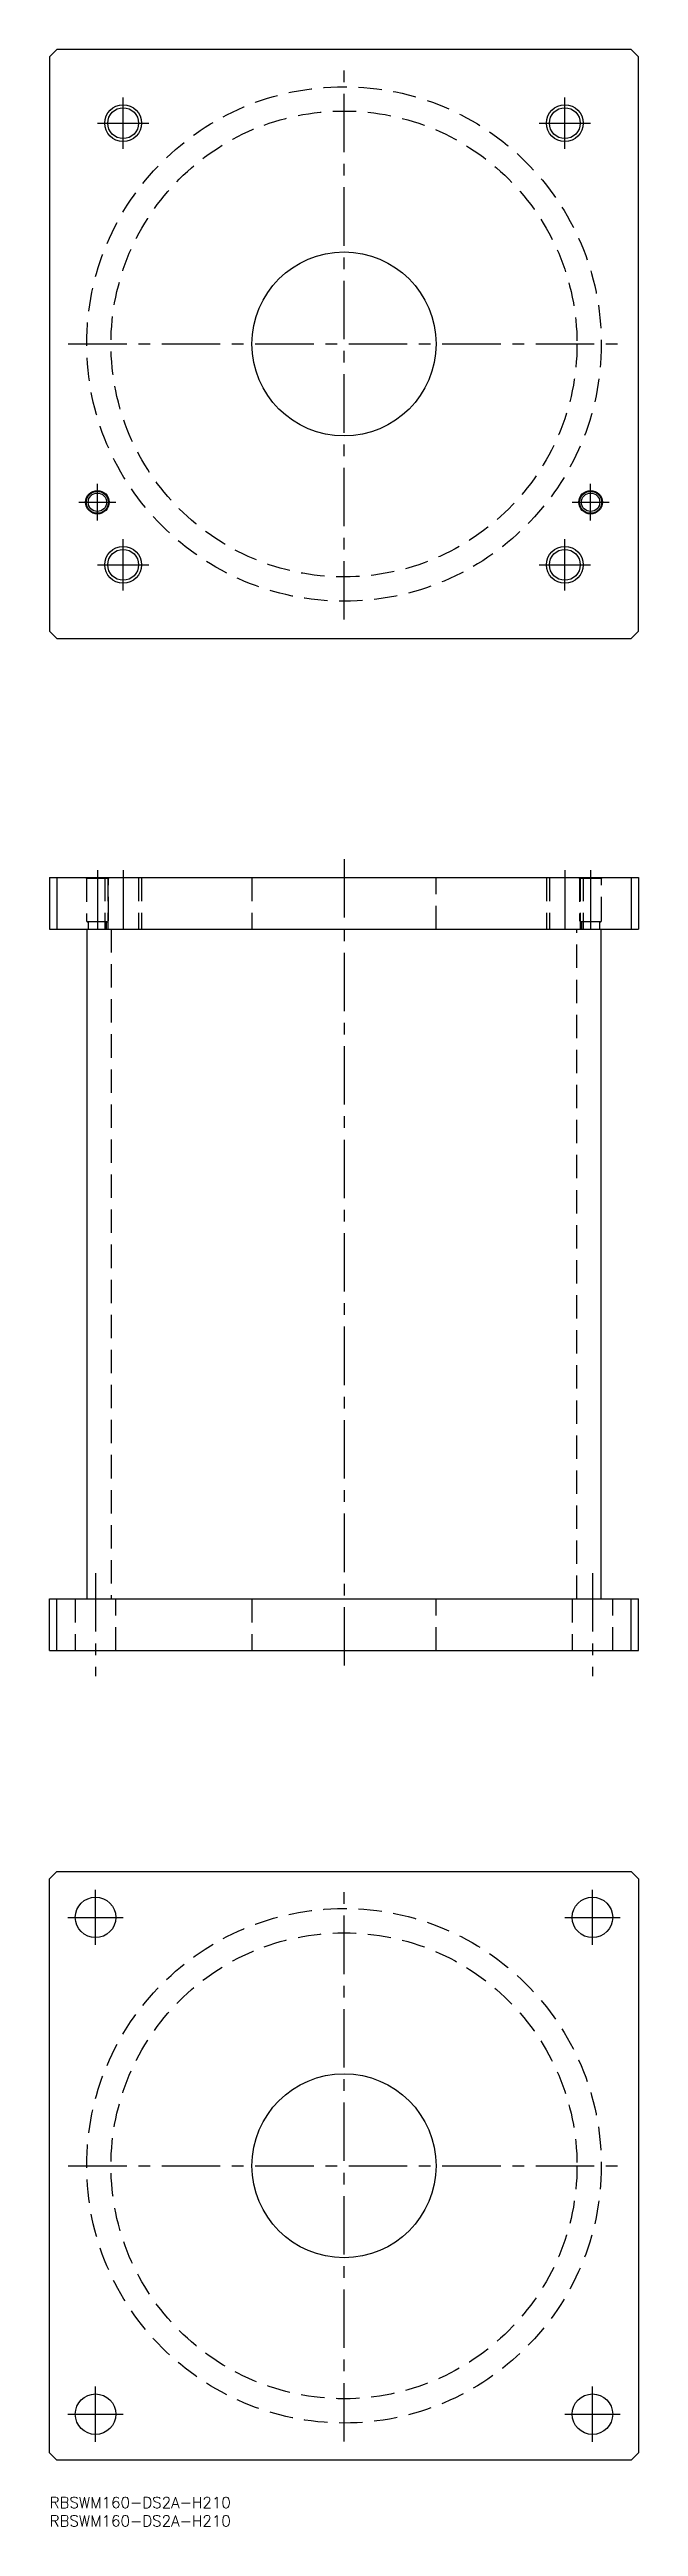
# Model space of a CAD drawing. Extents: x 0 to 160, y -8 to 665.
import ezdxf

# ---------------------------------------------------------------- set-up
doc = ezdxf.new("R2010")
doc.units = 0
doc.header["$LTSCALE"] = 0.5
doc.linetypes.add('CENTER', pattern=[50.8, 31.75, -6.35, 6.35, -6.35])
doc.linetypes.add('DASHED', pattern=[19.05, 12.7, -6.35])
for name, color, linetype in [('MSM_CENTER', 1, 'CENTER'), ('MSM_CONTINUOUS', 7, 'CONTINUOUS'), ('MSM_DASHED', 4, 'DASHED'), ('MSM_NARROW', 5, 'CONTINUOUS'), ('MSM_PART_NUMBER', 7, 'CONTINUOUS')]:
    doc.layers.add(name, color=color, linetype=linetype)
doc.styles.get("Standard").update_dxf_attribs({"font": 'txt.shx', "height": 3, "bigfont": 'bigfont.shx'})

# ---------------------------------------------------------------- blocks, each defined once
blk = doc.blocks.new('*U49')
at = {"layer": 'MSM_PART_NUMBER'}
blk.add_text('RBSWM160-DS2A-H210', height=3, dxfattribs=at).set_placement((0, -3))
blk = doc.blocks.new('*U50')
at = {"layer": 'MSM_PART_NUMBER'}
blk.add_text('RBSWM160-DS2A-H210', height=3, dxfattribs=at).set_placement((0, -8))

msp = doc.modelspace()

# ---------------------------------------------------------------- linework, layer by layer
at = {"layer": 'MSM_CENTER'}
for p, q in [((80, 510.1), (80, 659.9)), ((20, 638), (20, 652)), ((140, 638), (140, 652)), ((13, 645), (27, 645)), ((133, 645), (147, 645)), ((5.1, 585), (154.9, 585)), ((13, 537), (13, 547)), ((147, 537), (147, 547)), ((8, 542), (18, 542)), ((142, 542), (152, 542)), ((20, 518), (20, 532)), ((140, 518), (140, 532)), ((13, 525), (27, 525)), ((133, 525), (147, 525)), ((80, 445), (80, 225)), ((13, 442), (13, 424)), ((20, 442), (20, 424)), ((140, 442), (140, 424)), ((147, 442), (147, 424)), ((12.5, 251), (12.5, 223)), ((147.5, 251), (147.5, 223)), ((12.5, 150), (12.5, 165)), ((80, 15.1), (80, 164.9)), ((147.5, 150), (147.5, 165)), ((5, 157.5), (20, 157.5)), ((140, 157.5), (155, 157.5)), ((5.1, 90), (154.9, 90)), ((12.5, 15), (12.5, 30)), ((147.5, 15), (147.5, 30)), ((5, 22.5), (20, 22.5)), ((140, 22.5), (155, 22.5))]:
    msp.add_line(p, q, dxfattribs=at)
at = {"layer": 'MSM_CONTINUOUS'}
for p, q in [((2, 665), (0, 663)), ((0, 663), (0, 507)), ((158, 665), (2, 665)), ((160, 663), (158, 665)), ((160, 507), (160, 663)), ((0, 507), (2, 505)), ((2, 505), (158, 505)), ((158, 505), (160, 507)), ((0, 440), (0, 426)), ((0, 440), (160, 440)), ((2, 440), (2, 426)), ((158, 440), (158, 426)), ((160, 440), (160, 426)), ((0, 426), (160, 426)), ((10.1, 426), (10.1, 244)), ((149.9, 244), (149.9, 426)), ((0, 244), (160, 244)), ((0, 230), (0, 244)), ((2, 230), (2, 244)), ((158, 230), (158, 244)), ((160, 230), (160, 244)), ((0, 230), (160, 230)), ((0, 168), (2, 170)), ((2, 170), (158, 170)), ((158, 170), (160, 168)), ((0, 12), (0, 168)), ((160, 168), (160, 12)), ((2, 10), (0, 12)), ((158, 10), (2, 10)), ((160, 12), (158, 10))]:
    msp.add_line(p, q, dxfattribs=at)
for centre, radius in [((20, 645), 4.19), ((140, 645), 4.19), ((80, 585), 25), ((13, 542), 3.2), ((147, 542), 3.2), ((13, 542), 3), ((13, 542), 2.5), ((147, 542), 3), ((147, 542), 2.5), ((20, 525), 4.19), ((140, 525), 4.19), ((12.5, 157.5), 5.5), ((147.5, 157.5), 5.5), ((80, 90), 25), ((12.5, 22.5), 5.5), ((147.5, 22.5), 5.5)]:
    msp.add_circle(centre, radius, dxfattribs=at)
at = {"layer": 'MSM_DASHED'}
for p, q in [((9.8, 440), (10, 439.8)), ((10, 439.8), (10, 428.4)), ((16, 439.8), (10, 439.8)), ((15, 440), (15, 426)), ((15.81, 440), (15.81, 426)), ((16, 439.8), (16.2, 440)), ((16, 428.4), (16, 439.8)), ((24.19, 440), (24.19, 426)), ((25, 440), (25, 426)), ((55, 440), (55, 426)), ((105, 426), (105, 440)), ((135, 440), (135, 426)), ((135.81, 440), (135.81, 426)), ((143.8, 440), (144, 439.8)), ((144, 439.8), (144, 428.4)), ((150, 439.8), (144, 439.8)), ((144.19, 440), (144.19, 426)), ((145, 440), (145, 426)), ((150, 439.8), (150.2, 440)), ((150, 428.4), (150, 439.8)), ((15.6, 428), (10.4, 428)), ((10.5, 428), (10.5, 426)), ((15.5, 426), (15.5, 428)), ((16.7, 426), (16.7, 244)), ((143.3, 244), (143.3, 426)), ((149.6, 428), (144.4, 428)), ((144.5, 428), (144.5, 426)), ((149.5, 426), (149.5, 428)), ((7, 244), (7, 230)), ((18, 230), (18, 244)), ((55, 244), (55, 230)), ((105, 230), (105, 244)), ((142, 244), (142, 230)), ((153, 230), (153, 244))]:
    msp.add_line(p, q, dxfattribs=at)
for centre, radius in [((80, 585), 69.9), ((80, 585), 63.3), ((80, 90), 69.9), ((80, 90), 63.3)]:
    msp.add_circle(centre, radius, dxfattribs=at)
for centre, start, end in [((10.4, 428.4), 180, 270), ((15.6, 428.4), 270, 360), ((144.4, 428.4), 180, 270), ((149.6, 428.4), 270, 360)]:
    msp.add_arc(centre, 0.4, start, end, dxfattribs=at)
at = {"layer": 'MSM_NARROW'}
for centre in [(20, 645), (140, 645), (20, 525), (140, 525)]:
    msp.add_circle(centre, 5, dxfattribs=at)

# ---------------------------------------------------------------- block references
at = {"layer": 'MSM_CONTINUOUS'}
for name in ['*U49', '*U50']:
    msp.add_blockref(name, (0, 0), dxfattribs=at)

doc.saveas('drawing.dxf')
